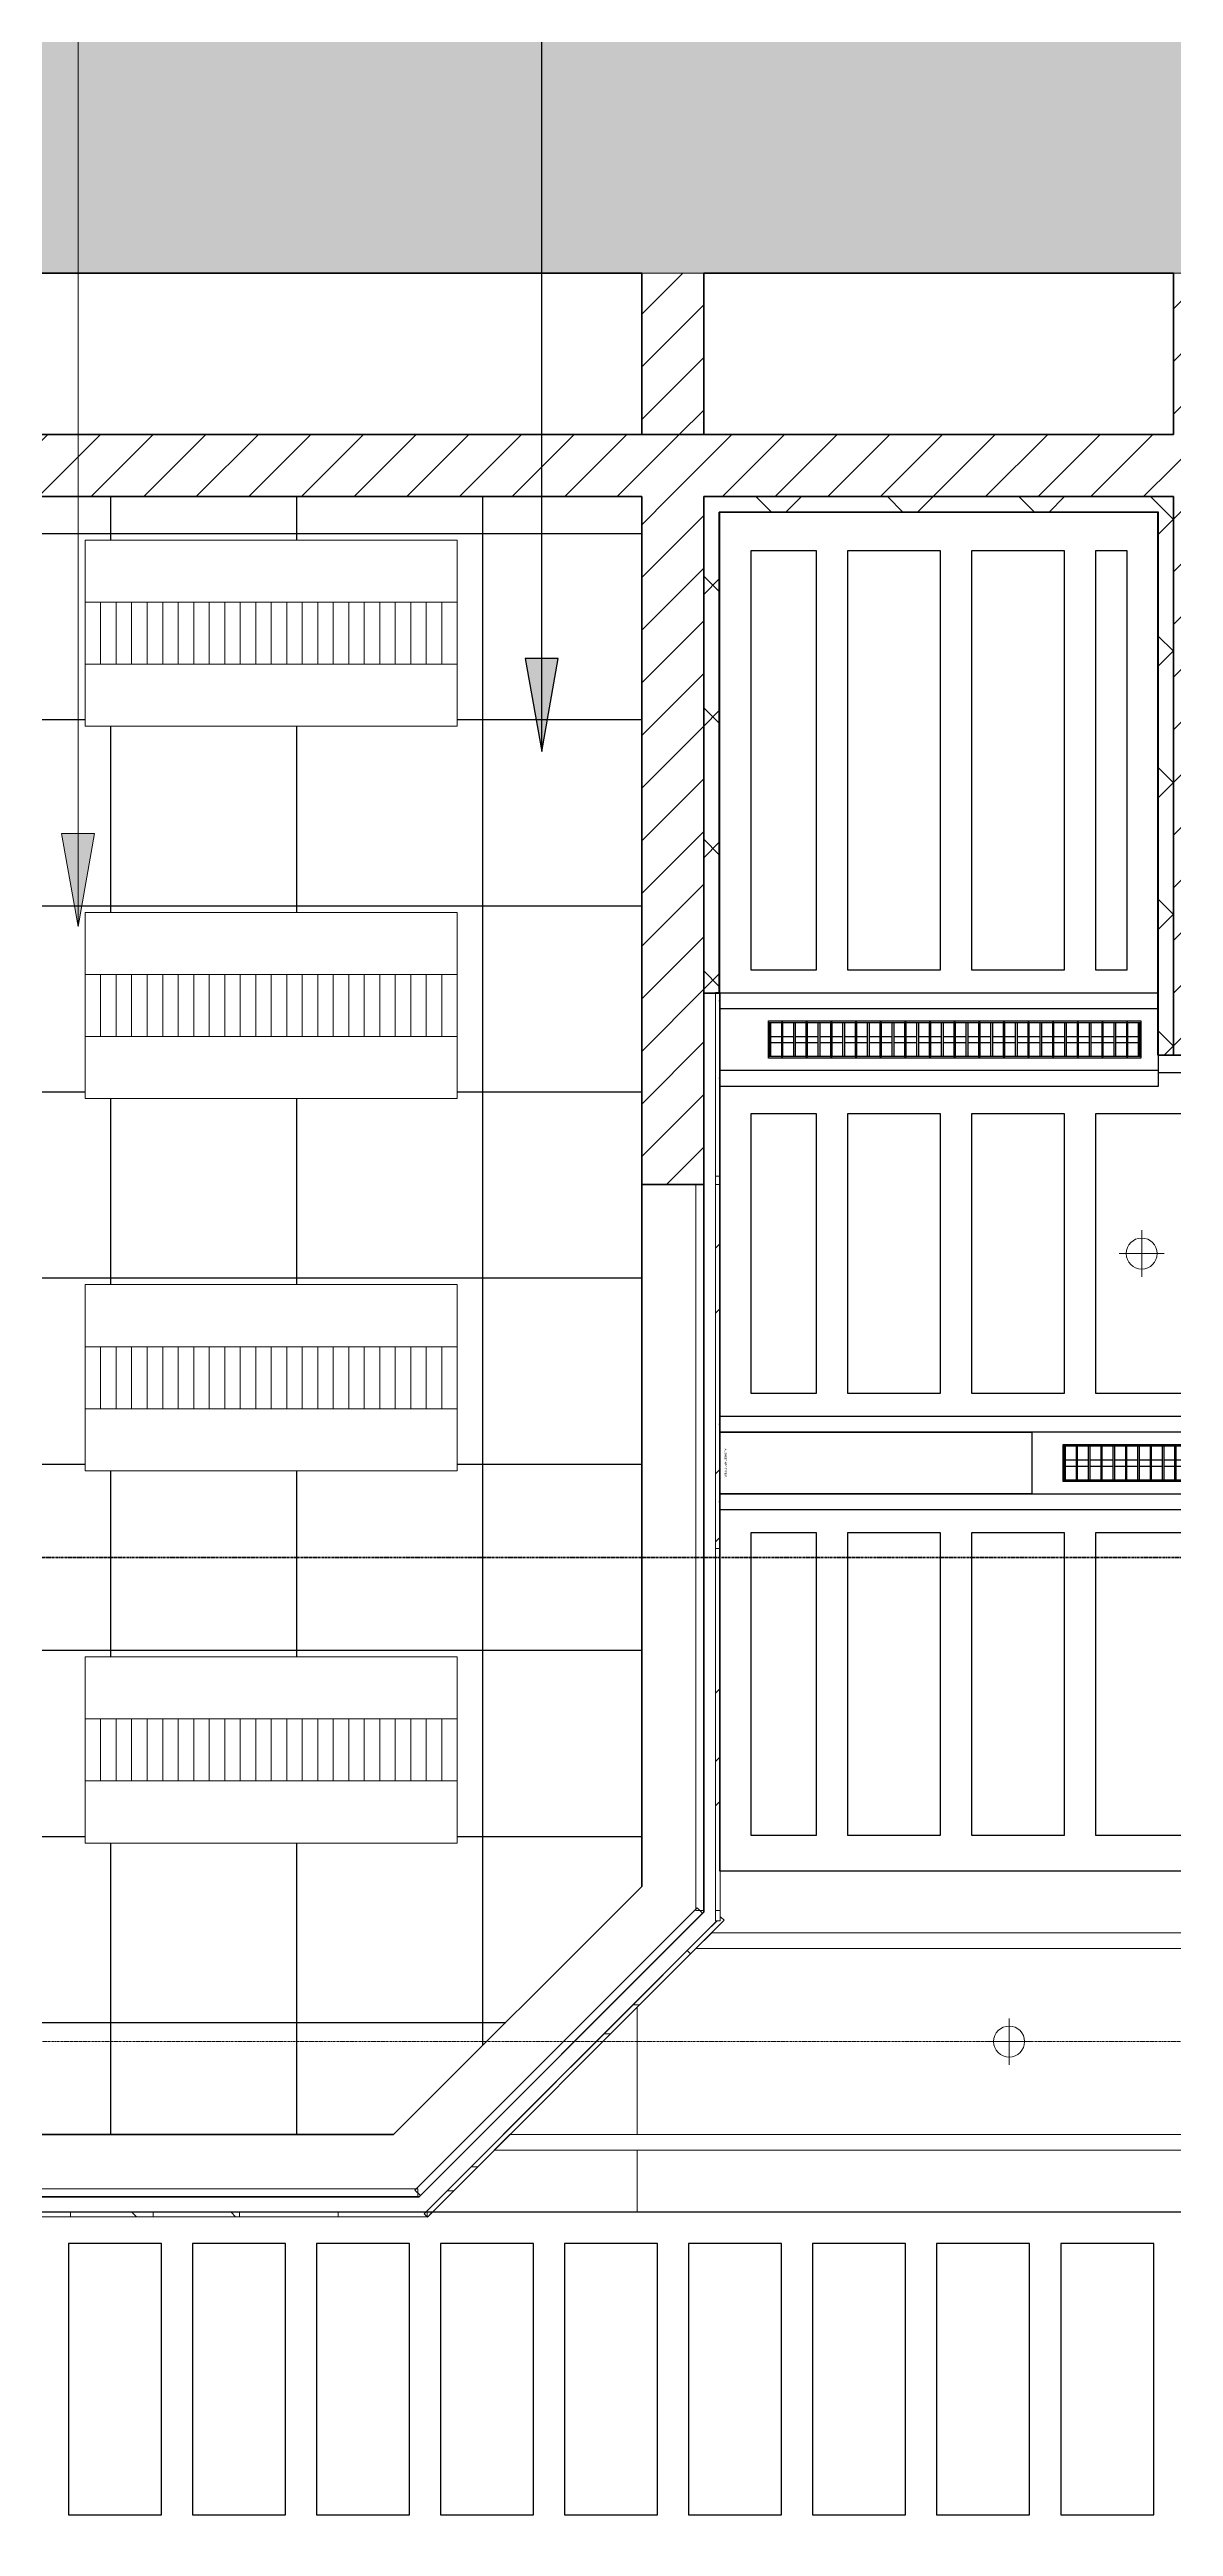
# Model space of a CAD drawing. Header units: millimetres. Extents: x -794334 to -714814, y -17806 to 22403.
# Drawn here: x -742692 to -739067, y 2016 to 10000 of the extents above; entities that cross this region are included whole.
import ezdxf
from ezdxf.enums import TextEntityAlignment as Align
from ezdxf.xclip import XClip

# ---------------------------------------------------------------- set-up
doc = ezdxf.new("R2010")
doc.units = ezdxf.units.MM
doc.header["$XCLIPFRAME"] = 0
doc.linetypes.add('DPA_Grid _ Level 100', pattern=[10, 5.5, -1.6, 1.3, -1.6])
for name, color, linetype in [('000 - WIPEOUT', 250, 'Continuous'), ('001 - ASCESSORIES', 251, 'Continuous'), ('A04_TUBE SERIES', 2, 'Continuous'), ('A11_ALU.SOLID SHEET', 2, 'Continuous')]:
    doc.layers.add(name, color=color, linetype=linetype)
for name, color, linetype, lineweight in [('A-CLNG', 2, 'Continuous', 9), ('A-CLNG-PATT', 2, 'Continuous', 9), ('A-DETL-GENF', 2, 'Continuous', 9), ('A-GLAZ-CURT', 2, 'Continuous', 9), ('A-ROOM-IDEN', 3, 'Continuous', 25), ('A-WALL', 5, 'Continuous', 35), ('A-WALL-FNSH', 2, 'Continuous', 35), ('A-WALL-PATT', 1, 'Continuous', 35), ('E-LITE-EQPM', 2, 'Continuous', 9), ('G-ANNO-SECL', 3, 'Continuous', 9), ('G-ANNO-TEXT', 3, 'Continuous', 9), ('S-GRID', 251, 'Continuous', 9), ('WALL-E', 2, 'Continuous', 35)]:
    doc.layers.add(name, color=color, linetype=linetype, lineweight=lineweight)
pattern_1 = [(45, (0, 0), (-84.852814, 84.852814), [])]
pattern_2 = [(45, (0, 0), (-212.13203, 212.13203), []), (135, (0, 0), (-212.13203, -212.13203), [])]
pattern_3 = [(315, (-42425.8, -18530.8), (660.511, -1761.362), [11676.29, -1556.84, -4670.52]), (315, (-42425.8, -18530.8), (660.511, -1761.362), [-13233.13, 3892.1, -778.42]), (315, (-41968.9, -19538.1), (-1282.492, -181.64), [2335.26, -256.88, 4670.516, -583.815]), (315, (-42618.45, -19273.86), (2493.428, -3230.9986), [6227.355, -1089.787, 3113.68, -778.42])]

# ---------------------------------------------------------------- blocks, each defined once
blk = doc.blocks.new('*U804')
at = {"layer": 'S-GRID', "linetype": 'DPA_Grid _ Level 100'}
blk.add_line((57942.9, 0), (-14128.9, 0), dxfattribs=at)
blk = doc.blocks.new('System Panel - Glazed-18723073-4252-01 ENLARGED CONCOURSE LEVEL - REFLECTED CEILING PLAN - SHEET 3')
at = {"layer": 'A-GLAZ-CURT'}
for p, q in [((-643.3, -12.5), (-643.3, 12.5)), ((-643.3, 12.5), (643.3, 12.5)), ((643.3, 12.5), (643.3, -12.5)), ((643.3, -12.5), (-643.3, -12.5))]:
    blk.add_line(p, q, dxfattribs=at)
blk = doc.blocks.new('System Panel - Glazed-18723028-4252-01 ENLARGED CONCOURSE LEVEL - REFLECTED CEILING PLAN - SHEET 3')
at = {"layer": 'A-GLAZ-CURT'}
for p, q in [((-1170, -12.5), (-1170, 12.5)), ((-1170, 12.5), (1170, 12.5)), ((1170, 12.5), (1170, -12.5)), ((1170, -12.5), (-1170, -12.5))]:
    blk.add_line(p, q, dxfattribs=at)
blk = doc.blocks.new('System Panel - Glazed-18722922-4252-01 ENLARGED CONCOURSE LEVEL - REFLECTED CEILING PLAN - SHEET 3')
at = {"layer": 'A-GLAZ-CURT'}
for p, q in [((-1026.3, -12.5), (-1026.3, 12.5)), ((-1026.3, 12.5), (1026.3, 12.5)), ((1026.3, 12.5), (1026.3, -12.5)), ((1026.3, -12.5), (-1026.3, -12.5))]:
    blk.add_line(p, q, dxfattribs=at)
blk = doc.blocks.new('System Panel - DPA_Metal Ceiling Rectangular Panel-13151479-4252-01 ENLARGED CONCOURSE LEVEL - REFLECTED CEILING PLAN - SHEET 3')
at = {"layer": 'A-GLAZ-CURT'}
for p, q in [((-738397.4, 4129), (-740529.3, 4129)), ((-740529.3, 4129), (-738397.4, 4129)), ((-738397.4, 3929), (-738397.4, 4129)), ((-738397.4, 4129), (-738397.4, 3929)), ((-740539.5, 3968.3), (-740578.8, 3929)), ((-740578.8, 3929), (-740539.5, 3968.3)), ((-740557.6, 3929), (-738397.4, 3929)), ((-738397.4, 3929), (-740557.6, 3929))]:
    blk.add_line(p, q, dxfattribs=at)
blk = doc.blocks.new('System Panel - DPA_Metal Ceiling Rectangular Panel-13151665-4252-01 ENLARGED CONCOURSE LEVEL - REFLECTED CEILING PLAN - SHEET 3')
at = {"layer": 'A-GLAZ-CURT'}
for p, q in [((-741278.8, 3229), (-741478.8, 3029)), ((-741478.8, 3029), (-741278.8, 3229)), ((-740797.4, 3229), (-741257.6, 3229)), ((-741257.6, 3229), (-740797.4, 3229)), ((-740797.4, 3029), (-740797.4, 3229)), ((-740797.4, 3229), (-740797.4, 3029)), ((-741457.6, 3029), (-740797.4, 3029)), ((-740797.4, 3029), (-741457.6, 3029))]:
    blk.add_line(p, q, dxfattribs=at)
blk = doc.blocks.new('System Panel - DPA-AR_Metal Ceiling Rectangular Panel-13139259-4252-01 ENLARGED CONCOURSE LEVEL - REFLECTED CEILING PLAN - SHEET 3')
at = {"layer": 'A-GLAZ-CURT'}
for p, q in [((-735997.4, 4129), (-738397.4, 4129)), ((-738397.4, 4129), (-738397.4, 3929)), ((-738397.4, 3929), (-738397.4, 4129)), ((-738397.4, 4129), (-735997.4, 4129)), ((-735997.4, 3929), (-735997.4, 4129)), ((-735997.4, 4129), (-735997.4, 3929)), ((-738397.4, 3929), (-735997.4, 3929)), ((-735997.4, 3929), (-738397.4, 3929))]:
    blk.add_line(p, q, dxfattribs=at)
blk = doc.blocks.new('System Panel - DPA_Metal Ceiling Rectangular Panel-13151855-4252-01 ENLARGED CONCOURSE LEVEL - REFLECTED CEILING PLAN - SHEET 3')
at = {"layer": 'A-GLAZ-CURT'}
for p, q in [((-740797.4, 3710.5), (-741228.8, 3279)), ((-741228.8, 3279), (-740797.4, 3710.5)), ((-740797.4, 3279), (-740797.4, 3689.3)), ((-740797.4, 3689.3), (-740797.4, 3279)), ((-741207.6, 3279), (-740797.4, 3279)), ((-740797.4, 3279), (-741207.6, 3279))]:
    blk.add_line(p, q, dxfattribs=at)
blk = doc.blocks.new('System Panel - DPA-AR_Metal Ceiling Rectangular Panel-13151859-4252-01 ENLARGED CONCOURSE LEVEL - REFLECTED CEILING PLAN - SHEET 3')
at = {"layer": 'A-GLAZ-CURT'}
for p, q in [((-740628.8, 3879), (-740797.4, 3710.5)), ((-740797.4, 3710.5), (-740628.8, 3879)), ((-738397.4, 3879), (-740607.6, 3879)), ((-740607.6, 3879), (-738397.4, 3879)), ((-738397.4, 3279), (-738397.4, 3879)), ((-738397.4, 3879), (-738397.4, 3279)), ((-740797.4, 3689.3), (-740797.4, 3279)), ((-740797.4, 3279), (-740797.4, 3689.3)), ((-740797.4, 3279), (-738397.4, 3279)), ((-738397.4, 3279), (-740797.4, 3279))]:
    blk.add_line(p, q, dxfattribs=at)
blk = doc.blocks.new('System Panel - W-06 Feature Wall Printed Pattern-18722588-4252-01 ENLARGED CONCOURSE LEVEL - REFLECTED CEILING PLAN - SHEET 3')
at = {"layer": 'A-GLAZ-CURT'}
h = blk.add_hatch(dxfattribs=at)
h.set_pattern_fill('FP_11', color=256, style=0, pattern_type=2)
h.set_pattern_definition(pattern_3)
h.paths.add_polyline_path([(-600, -57.5), (600, -57.5), (600, -42.5), (-600, -42.5)])
for p, q in [((600, -42.5), (-600, -42.5)), ((-600, -57.5), (-600, -42.5)), ((-600, -57.5), (600, -57.5)), ((-577.9, -57.5), (-600, -57.5)), ((-592.9, -42.5), (600, -42.5)), ((-224.3, -57.5), (-295, -57.5)), ((600, -42.5), (600, -57.5))]:
    blk.add_line(p, q, dxfattribs=at)
blk = doc.blocks.new('System Panel - W-06 Feature Wall Printed Pattern-18723114-4252-01 ENLARGED CONCOURSE LEVEL - REFLECTED CEILING PLAN - SHEET 3')
at = {"layer": 'A-GLAZ-CURT'}
h = blk.add_hatch(dxfattribs=at)
h.set_pattern_fill('FP_11', color=256, style=0, pattern_type=2)
h.set_pattern_definition(pattern_3)
h.paths.add_polyline_path([(-76.4, -57.5), (76.4, -57.5), (76.4, -42.5), (73.6, -42.5), (66.4, -49.7), (59.1, -42.5), (-76.4, -42.5)])
for p, q in [((-76.4, -42.5), (59.1, -42.5)), ((59.1, -42.5), (-76.4, -42.5)), ((-76.4, -57.5), (-76.4, -42.5)), ((-76.4, -57.5), (76.4, -57.5)), ((18.5, -57.5), (-52.2, -57.5)), ((76.4, -42.5), (73.6, -42.5)), ((76.4, -42.5), (76.4, -57.5))]:
    blk.add_line(p, q, dxfattribs=at)
blk = doc.blocks.new('System Panel - W-06 Feature Wall Printed Pattern-V203-4252-01 ENLARGED CONCOURSE LEVEL - REFLECTED CEILING PLAN - SHEET 3')
at = {"layer": 'A-GLAZ-CURT'}
h = blk.add_hatch(dxfattribs=at)
h.set_pattern_fill('FP_12', color=256, style=0, pattern_type=2)
h.set_pattern_definition([(90, (742957.37, -3071.53), (-158.75, 158.75), [158.75, -158.75])])
h.paths.add_polyline_path([(600, -57.5), (600, -42.5), (-600, -42.5), (-600, -57.5), (258.6, -57.5)])
h = blk.add_hatch(dxfattribs=at)
h.set_pattern_fill('FP_11', color=256, style=0, pattern_type=2)
h.set_pattern_definition(pattern_3)
h.paths.add_polyline_path([(600, -57.5), (600, -42.5), (-600, -42.5), (-600, -57.5), (258.6, -57.5)])
for p, q in [((-600, -42.5), (-425, -42.5)), ((600, -42.5), (-600, -42.5)), ((-600, -57.5), (-600, -42.5)), ((-600, -42.5), (-600, -57.5)), ((-600, -57.5), (600, -57.5)), ((-425, -57.5), (-600, -57.5)), ((-405, -42.5), (600, -42.5)), ((600, -57.5), (-405, -57.5)), ((600, -42.5), (600, -57.5)), ((600, -42.5), (600, -57.5))]:
    blk.add_line(p, q, dxfattribs=at)
blk = doc.blocks.new('System Panel - W-06 Feature Wall Printed Pattern-18723194-4252-01 ENLARGED CONCOURSE LEVEL - REFLECTED CEILING PLAN - SHEET 3')
at = {"layer": 'A-GLAZ-CURT'}
h = blk.add_hatch(dxfattribs=at)
h.set_pattern_fill('FP_13', color=256, style=0, pattern_type=2)
h.set_pattern_definition([(90, (741915.7, -3071.53), (-158.75, 158.75), [158.75, -158.75])])
h.paths.add_polyline_path([(441.7, -57.5), (441.7, -42.5), (-441.7, -42.5), (-441.7, -57.5)])
h = blk.add_hatch(dxfattribs=at)
h.set_pattern_fill('FP_11', color=256, style=0, pattern_type=2)
h.set_pattern_definition(pattern_3)
h.paths.add_polyline_path([(441.7, -57.5), (441.7, -42.5), (-441.7, -42.5), (-441.7, -57.5)])
for p, q in [((-441.7, -42.5), (436.9, -42.5)), ((441.7, -42.5), (-441.7, -42.5)), ((-441.7, -57.5), (-441.7, -42.5)), ((-441.7, -42.5), (-441.7, -57.5)), ((-441.7, -57.5), (441.7, -57.5)), ((441.7, -57.5), (-441.7, -57.5)), ((441.7, -42.5), (441.7, -57.5))]:
    blk.add_line(p, q, dxfattribs=at)
blk = doc.blocks.new('System Panel - W-06 Feature Wall Printed Pattern-18723029-4252-01 ENLARGED CONCOURSE LEVEL - REFLECTED CEILING PLAN - SHEET 3')
at = {"layer": 'A-GLAZ-CURT'}
h = blk.add_hatch(dxfattribs=at)
h.set_pattern_fill('FP_14', color=256, style=0, pattern_type=2)
h.set_pattern_definition([(315, (-42409.3, -18530.8), (660.511, -1761.362), [11676.29, -1556.84, -4670.52]), (315, (-42409.3, -18530.8), (660.511, -1761.362), [-13233.13, 3892.1, -778.42]), (315, (-41952.4, -19538.1), (-1282.492, -181.64), [2335.26, -256.88, 4670.516, -583.815]), (315, (-42601.93, -19273.86), (2493.428, -3230.9986), [6227.355, -1089.787, 3113.68, -778.42])])
h.paths.add_polyline_path([(-567, -57.5), (600, -57.5), (600, -42.5), (-567, -42.5)])
for p, q in [((-600, -57.5), (-600, -42.5)), ((-600, -42.5), (-567, -42.5)), ((-567, -57.5), (-600, -57.5)), ((-567, -42.5), (-567, -57.5)), ((-567, -42.5), (-567, -57.5)), ((600, -42.5), (-567, -42.5)), ((-567, -57.5), (600, -57.5)), ((600, -42.5), (600, -57.5))]:
    blk.add_line(p, q, dxfattribs=at)
blk = doc.blocks.new('System Panel - W-06 Feature Wall Printed Pattern-18723030-4252-01 ENLARGED CONCOURSE LEVEL - REFLECTED CEILING PLAN - SHEET 3')
at = {"layer": 'A-GLAZ-CURT'}
h = blk.add_hatch(dxfattribs=at)
h.set_pattern_fill('FP_15', color=256, style=0, pattern_type=2)
h.set_pattern_definition([(315, (-42439.3, -18530.8), (660.511, -1761.362), [11676.29, -1556.84, -4670.52]), (315, (-42439.3, -18530.8), (660.511, -1761.362), [-13233.13, 3892.1, -778.42]), (315, (-41982.4, -19538.1), (-1282.492, -181.64), [2335.26, -256.88, 4670.516, -583.815]), (315, (-42631.93, -19273.86), (2493.428, -3230.9986), [6227.355, -1089.787, 3113.68, -778.42])])
h.paths.add_polyline_path([(-600, -57.5), (573, -57.5), (573, -42.5), (-600, -42.5)])
for p, q in [((-600, -42.5), (-600, -57.5)), ((573, -42.5), (-600, -42.5)), ((-600, -57.5), (573, -57.5)), ((573, -57.5), (573, -42.5)), ((573, -42.5), (600, -42.5)), ((573, -42.5), (573, -57.5)), ((600, -57.5), (573, -57.5)), ((600, -42.5), (600, -57.5))]:
    blk.add_line(p, q, dxfattribs=at)
blk = doc.blocks.new('System Panel - W-06 Feature Wall Printed Pattern-17397940-4252-01 ENLARGED CONCOURSE LEVEL - REFLECTED CEILING PLAN - SHEET 3')
at = {"layer": 'A-GLAZ-CURT'}
for p, q in [((-296, -57.5), (-296, -42.5)), ((-296, -42.5), (296, -42.5)), ((296, -57.5), (-296, -57.5)), ((296, -42.5), (296, -57.5))]:
    blk.add_line(p, q, dxfattribs=at)
blk = doc.blocks.new('L6 - Ceiling Recessed Modular LED Tube - DPA_1195L x 595W x 85H - 36W_AR-18526855-4252-01 ENLARGED CONCOURSE LEVEL - REFLECTED CEILING PLAN - SHEET 3')
at = {"layer": 'E-LITE-EQPM'}
for p, q in [((-600, -600), (-600, 0)), ((-600, 0), (600, 0)), ((-600, -600), (-600, 0)), ((-600, 0), (600, 0)), ((600, 0), (600, -600)), ((600, 0), (600, -600)), ((-600, -200), (600, -200)), ((-550, -200), (-550, -400)), ((-500, -200), (-500, -400)), ((-450, -200), (-450, -400)), ((-400, -200), (-400, -400)), ((-350, -200), (-350, -400)), ((-300, -200), (-300, -400)), ((-250, -200), (-250, -400)), ((-200, -200), (-200, -400)), ((-150, -200), (-150, -400)), ((-100, -200), (-100, -400)), ((-100, -200), (-100, -400)), ((-50, -200), (-50, -400)), ((0, -200), (0, -400)), ((50, -200), (50, -400)), ((100, -200), (100, -400)), ((150, -200), (150, -400)), ((200, -200), (200, -400)), ((250, -200), (250, -400)), ((300, -200), (300, -400)), ((350, -200), (350, -400)), ((400, -200), (400, -400)), ((450, -200), (450, -400)), ((500, -200), (500, -400)), ((550, -200), (550, -400)), ((600, -400), (-600, -400)), ((600, -600), (-600, -600)), ((600, -600), (-600, -600))]:
    blk.add_line(p, q, dxfattribs=at)
blk = doc.blocks.new('*U1029')
at = {"layer": 'A-CLNG-PATT', "lineweight": 25}
h = blk.add_hatch(dxfattribs=at)
h.set_pattern_fill('FP_3', color=256, style=0, pattern_type=2)
h.set_pattern_definition([(0, (37505.24, 3640), (0, -600), []), (270, (37505.24, 3640), (-600, -4e-14), [])])
h.paths.add_polyline_path([(36183.6, -300), (37300, -300), (38100, 500), (38100, 4980), (33140.2, 4980), (33140.2, 6365), (30310.5, 6365), (30310.5, 500), (33075, 500), (33075, 500), (35325, 500), (35325, -300)])
h.paths.add_polyline_path([(36005.2, 320), (35991.1, 325.9), (35985.2, 340), (35991.1, 354.1), (36005.2, 360), (36019.4, 354.1), (36025.2, 340), (36019.4, 325.9)])
h.paths.add_polyline_path([(32105.2, 640), (30905.2, 640), (30905.2, 1240), (32105.2, 1240)])
h.paths.add_polyline_path([(33905.2, 640), (32705.2, 640), (32705.2, 1240), (33905.2, 1240)])
h.paths.add_polyline_path([(35705.2, 640), (34505.2, 640), (34505.2, 1240), (35705.2, 1240), (35705.2, 840.8)])
h.paths.add_polyline_path([(37505.2, 640), (36305.2, 640), (36305.2, 1240), (37505.2, 1240), (37505.2, 731)])
h.paths.add_polyline_path([(32705.2, 1840), (32705.2, 2440), (33905.2, 2440), (33905.2, 1840), (32925.5, 1840)])
h.paths.add_polyline_path([(34505.2, 1840), (34505.2, 2440), (35705.2, 2440), (35705.2, 1840), (35097.6, 1840)])
h.paths.add_polyline_path([(36305.2, 1840), (36305.2, 2440), (37505.2, 2440), (37505.2, 1840)])
h.paths.add_polyline_path([(36005.2, 2120), (35991.1, 2125.9), (35985.2, 2140), (35991.1, 2154.1), (36005.2, 2160), (36019.4, 2154.1), (36025.2, 2140), (36019.4, 2125.9)])
h.paths.add_polyline_path([(32405.2, 2120), (32391.1, 2125.9), (32385.2, 2140), (32391.1, 2154.1), (32405.2, 2160), (32419.4, 2154.1), (32425.2, 2140), (32419.4, 2125.9)])
h.paths.add_polyline_path([(33616.7, 2690.4), (33592, 2690.8), (33570.3, 2701.2), (33554.5, 2722), (33549.2, 2745), (33554.8, 2769.3), (33570.3, 2788.8), (33593.7, 2799.6), (33618.5, 2799.2), (33640.2, 2788.8), (33656, 2768), (33661.2, 2745), (33655.7, 2720.7), (33640.2, 2701.2), (33617.7, 2690.4)])
h.paths.add_polyline_path([(31839.5, 3040), (30905.2, 3040), (30905.2, 3640), (32105.2, 3640), (32105.2, 3040)])
h.paths.add_polyline_path([(32705.2, 3040), (32705.2, 3640), (33905.2, 3640), (33905.2, 3040), (32925.5, 3040)])
h.paths.add_polyline_path([(35705.2, 3040), (34505.2, 3040), (34505.2, 3640), (35705.2, 3640), (35705.2, 3497.1)])
h.paths.add_polyline_path([(36305.2, 3040), (36305.2, 3640), (37505.2, 3640), (37505.2, 3040)])
h.paths.add_polyline_path([(35405.2, 3920), (35391.1, 3925.9), (35385.2, 3940), (35391.1, 3954.1), (35405.2, 3960), (35419.4, 3954.1), (35425.2, 3940), (35419.4, 3925.9)])
h.paths.add_polyline_path([(32405.2, 3920), (32391.1, 3925.9), (32385.2, 3940), (32391.1, 3954.1), (32405.2, 3960), (32419.4, 3954.1), (32425.2, 3940), (32419.4, 3925.9)])
h.paths.add_polyline_path([(35705.2, 4240), (34505.2, 4240), (34505.2, 4840), (35705.2, 4840)])
h.paths.add_polyline_path([(32105.2, 4240), (30905.2, 4240), (30905.2, 4840), (32105.2, 4840)])
h.paths.add_polyline_path([(33905.2, 4240), (32705.2, 4240), (32705.2, 4840), (33905.2, 4840)])
h.paths.add_polyline_path([(37505.2, 4240), (36305.2, 4240), (36305.2, 4840), (37505.2, 4840), (37505.2, 4385.2)])
h.paths.add_polyline_path([(32105.2, 5440), (30905.2, 5440), (30905.2, 6040), (32105.2, 6040), (32105.2, 5489.3)])
at = {"layer": 'A-CLNG'}
for p, q in [((38100, 4980), (33140.2, 4980)), ((33140.2, 4980), (38100, 4980)), ((38100, 500), (38100, 4980)), ((38100, 4980), (38100, 500)), ((36305.2, 4840), (37505.2, 4840)), ((36305.2, 4240), (36305.2, 4840)), ((37505.2, 4840), (36305.2, 4840)), ((36305.2, 4840), (36305.2, 4240)), ((37505.2, 4840), (37505.2, 4240)), ((37505.2, 4240), (37505.2, 4840)), ((37505.2, 4240), (36305.2, 4240)), ((36305.2, 4240), (37505.2, 4240)), ((36305.2, 3640), (37505.2, 3640)), ((36305.2, 3040), (36305.2, 3640)), ((37505.2, 3640), (36305.2, 3640)), ((36305.2, 3640), (36305.2, 3040)), ((37505.2, 3640), (37505.2, 3040)), ((37505.2, 3040), (37505.2, 3640)), ((37505.2, 3040), (36305.2, 3040)), ((36305.2, 3040), (37505.2, 3040)), ((36305.2, 2440), (37505.2, 2440)), ((36305.2, 1840), (36305.2, 2440)), ((37505.2, 2440), (36305.2, 2440)), ((36305.2, 2440), (36305.2, 1840)), ((37505.2, 2440), (37505.2, 1840)), ((37505.2, 1840), (37505.2, 2440)), ((37505.2, 1840), (36305.2, 1840)), ((36305.2, 1840), (37505.2, 1840)), ((36305.2, 1240), (37505.2, 1240)), ((36305.2, 640), (36305.2, 1240)), ((37505.2, 1240), (36305.2, 1240)), ((36305.2, 1240), (36305.2, 640)), ((37505.2, 1240), (37505.2, 640)), ((37505.2, 640), (37505.2, 1240)), ((37505.2, 640), (36305.2, 640)), ((36305.2, 640), (37505.2, 640)), ((37300, -300), (38100, 500)), ((38100, 500), (37300, -300)), ((35325, -300), (37300, -300)), ((37300, -300), (35325, -300))]:
    blk.add_line(p, q, dxfattribs=at)
at = {"layer": 'A-GLAZ-CURT'}
for name, p, rotation in [('System Panel - W-06 Feature Wall Printed Pattern-17397940-4252-01 ENLARGED CONCOURSE LEVEL - REFLECTED CEILING PLAN - SHEET 3', (38295.6, 3085.3), 90), ('System Panel - Glazed-18723028-4252-01 ENLARGED CONCOURSE LEVEL - REFLECTED CEILING PLAN - SHEET 3', (38287.5, 1592.3), 270), ('System Panel - W-06 Feature Wall Printed Pattern-18723030-4252-01 ENLARGED CONCOURSE LEVEL - REFLECTED CEILING PLAN - SHEET 3', (38295.6, 2189.3), 90), ('System Panel - W-06 Feature Wall Printed Pattern-18723029-4252-01 ENLARGED CONCOURSE LEVEL - REFLECTED CEILING PLAN - SHEET 3', (38295.6, 989.3), 90), ('System Panel - Glazed-18723073-4252-01 ENLARGED CONCOURSE LEVEL - REFLECTED CEILING PLAN - SHEET 3', (37832.6, -32.6), 44.99999999999992), ('System Panel - W-06 Feature Wall Printed Pattern-18723114-4252-01 ENLARGED CONCOURSE LEVEL - REFLECTED CEILING PLAN - SHEET 3', (38271, 377.5), 45.00000000000085), ('System Panel - W-06 Feature Wall Printed Pattern-18722588-4252-01 ENLARGED CONCOURSE LEVEL - REFLECTED CEILING PLAN - SHEET 3', (37792.7, -100.7), 45.00000000000085), ('System Panel - Glazed-18722922-4252-01 ENLARGED CONCOURSE LEVEL - REFLECTED CEILING PLAN - SHEET 3', (36351.3, -487.5), 180)]:
    blk.add_blockref(name, p, dxfattribs=dict(at, rotation=rotation))
for name, p in [('System Panel - DPA_Metal Ceiling Rectangular Panel-13151479-4252-01 ENLARGED CONCOURSE LEVEL - REFLECTED CEILING PLAN - SHEET 3', (778882.4, -3579)), ('System Panel - DPA-AR_Metal Ceiling Rectangular Panel-13151859-4252-01 ENLARGED CONCOURSE LEVEL - REFLECTED CEILING PLAN - SHEET 3', (778882.4, -3579)), ('System Panel - DPA_Metal Ceiling Rectangular Panel-13151855-4252-01 ENLARGED CONCOURSE LEVEL - REFLECTED CEILING PLAN - SHEET 3', (778882.4, -3579)), ('System Panel - DPA_Metal Ceiling Rectangular Panel-13151665-4252-01 ENLARGED CONCOURSE LEVEL - REFLECTED CEILING PLAN - SHEET 3', (778882.4, -3579)), ('System Panel - DPA-AR_Metal Ceiling Rectangular Panel-13139259-4252-01 ENLARGED CONCOURSE LEVEL - REFLECTED CEILING PLAN - SHEET 3', (776482.4, -4479)), ('System Panel - W-06 Feature Wall Printed Pattern-V203-4252-01 ENLARGED CONCOURSE LEVEL - REFLECTED CEILING PLAN - SHEET 3', (35925, -507.5)), ('System Panel - W-06 Feature Wall Printed Pattern-18723194-4252-01 ENLARGED CONCOURSE LEVEL - REFLECTED CEILING PLAN - SHEET 3', (36966.7, -507.5))]:
    blk.add_blockref(name, p, dxfattribs=at)
at = {"layer": 'E-LITE-EQPM', "extrusion": (0, 0, -1)}
for p in [(-36905.2, 4840), (-36905.2, 3640), (-36905.2, 2440), (-36905.2, 1240)]:
    blk.add_blockref('L6 - Ceiling Recessed Modular LED Tube - DPA_1195L x 595W x 85H - 36W_AR-18526855-4252-01 ENLARGED CONCOURSE LEVEL - REFLECTED CEILING PLAN - SHEET 3', p, dxfattribs=at)
blk = doc.blocks.new('*U1037')
at = {"color": 1}
blk.add_wipeout([(600, -60), (-600, -60), (-600, 60), (600, 60)], dxfattribs=at).dxf.layer = '000 - WIPEOUT'
at = {"layer": '001 - ASCESSORIES', "color": 0}
blk.add_lwpolyline([(600, -60), (-600, -60), (-600, 60), (600, 60)], close=True, dxfattribs=at)
at = {"layer": '001 - ASCESSORIES'}
for points in [[(-593.5, -55), (-598.5, -55), (-598.5, 55), (-593.5, 55)], [(595, -55), (-595, -55), (-595, 55), (595, 55)], [(-558.8, -55), (-553.8, -55), (-553.8, 55), (-558.8, 55)], [(-514, -55), (-519, -55), (-519, 55), (-514, 55)], [(-479.3, -55), (-474.3, -55), (-474.3, 55), (-479.3, 55)], [(-434.6, -55), (-439.6, -55), (-439.6, 55), (-434.6, 55)], [(-399.8, -55), (-394.8, -55), (-394.8, 55), (-399.8, 55)], [(-355.1, -55), (-360.1, -55), (-360.1, 55), (-355.1, 55)], [(-320.4, -55), (-315.4, -55), (-315.4, 55), (-320.4, 55)], [(-275.6, -55), (-280.6, -55), (-280.6, 55), (-275.6, 55)], [(-240.9, -55), (-235.9, -55), (-235.9, 55), (-240.9, 55)], [(-196.2, -55), (-201.2, -55), (-201.2, 55), (-196.2, 55)], [(-161.4, -55), (-156.4, -55), (-156.4, 55), (-161.4, 55)], [(-116.7, -55), (-121.7, -55), (-121.7, 55), (-116.7, 55)], [(-82, -55), (-77, -55), (-77, 55), (-82, 55)], [(-37.2, -55), (-42.2, -55), (-42.2, 55), (-37.2, 55)], [(-2.5, -55), (2.5, -55), (2.5, 55), (-2.5, 55)], [(42.2, -55), (37.2, -55), (37.2, 55), (42.2, 55)], [(77, -55), (82, -55), (82, 55), (77, 55)], [(121.7, -55), (116.7, -55), (116.7, 55), (121.7, 55)], [(156.4, -55), (161.4, -55), (161.4, 55), (156.4, 55)], [(201.2, -55), (196.2, -55), (196.2, 55), (201.2, 55)], [(235.9, -55), (240.9, -55), (240.9, 55), (235.9, 55)], [(280.6, -55), (275.6, -55), (275.6, 55), (280.6, 55)], [(315.4, -55), (320.4, -55), (320.4, 55), (315.4, 55)], [(360.1, -55), (355.1, -55), (355.1, 55), (360.1, 55)], [(394.8, -55), (399.8, -55), (399.8, 55), (394.8, 55)], [(439.6, -55), (434.6, -55), (434.6, 55), (439.6, 55)], [(474.3, -55), (479.3, -55), (479.3, 55), (474.3, 55)], [(519, -55), (514, -55), (514, 55), (519, 55)], [(553.8, -55), (558.8, -55), (558.8, 55), (553.8, 55)], [(598.5, -55), (593.5, -55), (593.5, 55), (598.5, 55)]]:
    blk.add_lwpolyline(points, close=True, dxfattribs=at)
for points in [[(-593.5, 10), (-558.8, 10)], [(-553.8, 10), (-519, 10)], [(-514, 10), (-479.3, 10)], [(-474.3, 10), (-439.6, 10)], [(-434.6, 10), (-399.8, 10)], [(-394.8, 10), (-360.1, 10)], [(-355.1, 10), (-320.4, 10)], [(-315.4, 10), (-280.6, 10)], [(-275.6, 10), (-240.9, 10)], [(-235.9, 10), (-201.2, 10)], [(-196.2, 10), (-161.4, 10)], [(-156.4, 10), (-121.7, 10)], [(-116.7, 10), (-82, 10)], [(-77, 10), (-42.2, 10)], [(-37.2, 10), (-2.5, 10)], [(2.5, 10), (37.2, 10)], [(42.2, 10), (77, 10)], [(82, 10), (116.7, 10)], [(121.7, 10), (156.4, 10)], [(161.4, 10), (196.2, 10)], [(201.2, 10), (235.9, 10)], [(240.9, 10), (275.6, 10)], [(280.6, 10), (315.4, 10)], [(320.4, 10), (355.1, 10)], [(360.1, 10), (394.8, 10)], [(399.8, 10), (434.6, 10)], [(439.6, 10), (474.3, 10)], [(479.3, 10), (514, 10)], [(519, 10), (553.8, 10)], [(558.8, 10), (593.5, 10)], [(-593.5, -10), (-558.8, -10)], [(-553.8, -10), (-519, -10)], [(-514, -10), (-479.3, -10)], [(-474.3, -10), (-439.6, -10)], [(-434.6, -10), (-399.8, -10)], [(-394.8, -10), (-360.1, -10)], [(-355.1, -10), (-320.4, -10)], [(-315.4, -10), (-280.6, -10)], [(-275.6, -10), (-240.9, -10)], [(-235.9, -10), (-201.2, -10)], [(-196.2, -10), (-161.4, -10)], [(-156.4, -10), (-121.7, -10)], [(-116.7, -10), (-82, -10)], [(-77, -10), (-42.2, -10)], [(-37.2, -10), (-2.5, -10)], [(2.5, -10), (37.2, -10)], [(42.2, -10), (77, -10)], [(82, -10), (116.7, -10)], [(121.7, -10), (156.4, -10)], [(161.4, -10), (196.2, -10)], [(201.2, -10), (235.9, -10)], [(240.9, -10), (275.6, -10)], [(280.6, -10), (315.4, -10)], [(320.4, -10), (355.1, -10)], [(360.1, -10), (394.8, -10)], [(399.8, -10), (434.6, -10)], [(439.6, -10), (474.3, -10)], [(479.3, -10), (514, -10)], [(519, -10), (553.8, -10)], [(558.8, -10), (593.5, -10)]]:
    blk.add_lwpolyline(points, dxfattribs=at)
blk = doc.blocks.new('*U1056')
blk.add_attdef('EXTR.OVL-LENGTH_', (-25, -59.1), '', height=5)
blk.add_wipeout([(-25, 0), (25, 0), (25, 1415), (-25, 1415)]).dxf.layer = '000 - WIPEOUT'
blk.add_point((0, 0))
at = {"layer": 'A04_TUBE SERIES', "color": 0}
blk.add_lwpolyline([(-25, 0), (25, 0), (25, 1415), (-25, 1415)], close=True, dxfattribs=at)
blk = doc.blocks.new('*U1057')
at = {"layer": 'A11_ALU.SOLID SHEET', "color": 0}
blk.add_lwpolyline([(1007.6, -98.8), (1007.6, 98.8), (0, 98.8), (0, -98.8)], close=True, dxfattribs=at)
at = {"layer": 'Defpoints', "color": 250}
blk.add_point((0, 0), dxfattribs=at)
blk.add_text('AL.SHEET-HAT-TYPE-R', height=6, rotation=270, dxfattribs=at).set_placement((15, 0), align=Align.BOTTOM_CENTER)
blk = doc.blocks.new('*U1059')
blk.add_attdef('EXTR.OVL-LENGTH_', (-25, -59.1), '', height=5)
blk.add_wipeout([(-25, 0), (25, 0), (25, 13789), (-25, 13789)]).dxf.layer = '000 - WIPEOUT'
blk.add_point((0, 0))
at = {"layer": 'A04_TUBE SERIES', "color": 0}
blk.add_lwpolyline([(-25, 0), (25, 0), (25, 13789), (-25, 13789)], close=True, dxfattribs=at)
blk = doc.blocks.new('*U1060')
blk.add_attdef('EXTR.OVL-LENGTH_', (-25, -59.1), '', height=5)
blk.add_wipeout([(-25, 0), (25, 0), (25, 13789), (-25, 13789)]).dxf.layer = '000 - WIPEOUT'
blk.add_point((0, 0))
at = {"layer": 'A04_TUBE SERIES', "color": 0}
blk.add_lwpolyline([(-25, 0), (25, 0), (25, 13789), (-25, 13789)], close=True, dxfattribs=at)
blk = doc.blocks.new('*U1219')
at = {"color": 3}
for points in [[(-487.5, 6550), (487.5, 6550), (487.5, 6250), (-487.5, 6250)], [(-487.5, 6150), (487.5, 6150), (487.5, 5850), (-487.5, 5850)], [(-487.5, 5750), (487.5, 5750), (487.5, 5450), (-487.5, 5450)]]:
    blk.add_wipeout(points, dxfattribs=at).dxf.layer = '000 - WIPEOUT'
at = {"layer": 'A11_ALU.SOLID SHEET', "color": 0, "linetype": 'ByBlock'}
for points in [[(-487.5, 6250), (487.5, 6250), (487.5, 6550), (-487.5, 6550)], [(-487.5, 5850), (487.5, 5850), (487.5, 6150), (-487.5, 6150)], [(-487.5, 5450), (487.5, 5450), (487.5, 5750), (-487.5, 5750)]]:
    blk.add_lwpolyline(points, close=True, dxfattribs=at)
blk = doc.blocks.new('*U1220')
at = {"color": 3}
for points in [[(-675, 350), (675, 350), (675, 50), (-675, 50)], [(-675, -50), (675, -50), (675, -350), (-675, -350)]]:
    blk.add_wipeout(points, dxfattribs=at).dxf.layer = '000 - WIPEOUT'
at = {"layer": 'A11_ALU.SOLID SHEET', "color": 0, "linetype": 'ByBlock'}
for points in [[(-675, 50), (675, 50), (675, 350), (-675, 350)], [(-675, -350), (675, -350), (675, -50), (-675, -50)]]:
    blk.add_lwpolyline(points, close=True, dxfattribs=at)
blk = doc.blocks.new('*U1221')
at = {"layer": 'Defpoints'}
for p in [(0, 400), (0, 0)]:
    blk.add_point(p, dxfattribs=at)
blk.add_wipeout([(675, 250), (675, 352), (-675, 352), (-675, 250)]).dxf.layer = '000 - WIPEOUT'
at = {"layer": 'A11_ALU.SOLID SHEET', "color": 0}
blk.add_lwpolyline([(675, 250), (675, 352), (-675, 352), (-675, 250)], close=True, dxfattribs=at)
blk = doc.blocks.new('*U1222')
at = {"layer": 'Defpoints'}
blk.add_point((0, 0), dxfattribs=at)
blk.add_wipeout([(675, 250), (675, 462), (-675, 462), (-675, 250)]).dxf.layer = '000 - WIPEOUT'
at = {"layer": 'A11_ALU.SOLID SHEET', "color": 0}
blk.add_lwpolyline([(675, 250), (675, 462), (-675, 462), (-675, 250)], close=True, dxfattribs=at)
at = {"layer": 'Defpoints'}
blk.add_point((0, 400), dxfattribs=at)
blk = doc.blocks.new('*U1223')
at = {"layer": 'Defpoints'}
blk.add_point((0, 0), dxfattribs=at)
blk.add_wipeout([(450, 250), (450, 462), (-450, 462), (-450, 250)]).dxf.layer = '000 - WIPEOUT'
at = {"layer": 'A11_ALU.SOLID SHEET', "color": 0}
blk.add_lwpolyline([(450, 250), (450, 462), (-450, 462), (-450, 250)], close=True, dxfattribs=at)
at = {"layer": 'Defpoints'}
blk.add_point((0, 400), dxfattribs=at)
blk = doc.blocks.new('*U1224')
at = {"layer": 'Defpoints'}
blk.add_point((0, 0), dxfattribs=at)
blk.add_wipeout([(487.5, 250), (487.5, 462), (-487.5, 462), (-487.5, 250)]).dxf.layer = '000 - WIPEOUT'
at = {"layer": 'A11_ALU.SOLID SHEET', "color": 0}
blk.add_lwpolyline([(487.5, 250), (487.5, 462), (-487.5, 462), (-487.5, 250)], close=True, dxfattribs=at)
at = {"layer": 'Defpoints'}
blk.add_point((0, 400), dxfattribs=at)
blk = doc.blocks.new('*U1239')
at = {"color": 3}
for points in [[(-437.5, 7950), (437.5, 7950), (437.5, 7650), (-437.5, 7650)], [(-437.5, 7550), (437.5, 7550), (437.5, 7250), (-437.5, 7250)], [(-437.5, 7150), (437.5, 7150), (437.5, 6850), (-437.5, 6850)], [(-437.5, 6750), (437.5, 6750), (437.5, 6450), (-437.5, 6450)], [(-437.5, 6350), (437.5, 6350), (437.5, 6050), (-437.5, 6050)], [(-437.5, 5950), (437.5, 5950), (437.5, 5650), (-437.5, 5650)], [(-437.5, 5550), (437.5, 5550), (437.5, 5250), (-437.5, 5250)], [(-437.5, 5150), (437.5, 5150), (437.5, 4850), (-437.5, 4850)], [(-437.5, 4750), (437.5, 4750), (437.5, 4450), (-437.5, 4450)]]:
    blk.add_wipeout(points, dxfattribs=at).dxf.layer = '000 - WIPEOUT'
at = {"layer": 'A11_ALU.SOLID SHEET', "color": 0, "linetype": 'ByBlock'}
for points in [[(-437.5, 7650), (437.5, 7650), (437.5, 7950), (-437.5, 7950)], [(-437.5, 7250), (437.5, 7250), (437.5, 7550), (-437.5, 7550)], [(-437.5, 6850), (437.5, 6850), (437.5, 7150), (-437.5, 7150)], [(-437.5, 6450), (437.5, 6450), (437.5, 6750), (-437.5, 6750)], [(-437.5, 6050), (437.5, 6050), (437.5, 6350), (-437.5, 6350)], [(-437.5, 5650), (437.5, 5650), (437.5, 5950), (-437.5, 5950)], [(-437.5, 5250), (437.5, 5250), (437.5, 5550), (-437.5, 5550)], [(-437.5, 4850), (437.5, 4850), (437.5, 5150), (-437.5, 5150)], [(-437.5, 4450), (437.5, 4450), (437.5, 4750), (-437.5, 4750)]]:
    blk.add_lwpolyline(points, close=True, dxfattribs=at)
blk = doc.blocks.new('*U1267')
at = {"color": 3}
for points in [[(-450, 550), (450, 550), (450, 250), (-450, 250)], [(-450, 150), (450, 150), (450, -150), (-450, -150)], [(-450, -250), (450, -250), (450, -550), (-450, -550)]]:
    blk.add_wipeout(points, dxfattribs=at).dxf.layer = '000 - WIPEOUT'
at = {"layer": 'A11_ALU.SOLID SHEET', "color": 0, "linetype": 'ByBlock'}
for points in [[(-450, 250), (450, 250), (450, 550), (-450, 550)], [(-450, -150), (450, -150), (450, 150), (-450, 150)], [(-450, -550), (450, -550), (450, -250), (-450, -250)]]:
    blk.add_lwpolyline(points, close=True, dxfattribs=at)
blk = doc.blocks.new('*U1630')
for points in [[(18040, 3122.5), (5565, 3122.5), (5565, 4930), (4150, 4930), (4150, 4830), (4150, 550), (18040, 550)], [(22690, -750), (19166.4, -750), (19116.4, -700), (18966.4, -550), (-101025.4, -550), (-101025.4, -6705), (-96300, -6705), (-96300, -7350), (-94497.6, -7350), (17250, -7350), (17250, -6850), (18300, -6850), (22690, -6850)]]:
    blk.add_lwpolyline(points, close=True)
blk.add_blockref('*U1057', (4150, 1865))
for p in [(4908, 3230), (5858.5, 1865)]:
    blk.add_blockref('*U1037', p)
at = {"layer": 'A04_TUBE SERIES', "color": 0, "linetype": 'ByBlock', "rotation": 270}
for name, p in [('*U1056', (4150, 3355)), ('*U1056', (4150, 3105)), ('*U1060', (4150, 1990)), ('*U1059', (4150, 1740))]:
    blk.add_blockref(name, p, dxfattribs=at)
at = {"layer": 'A11_ALU.SOLID SHEET', "color": 0, "linetype": 'ByBlock', "rotation": 90}
for name, p in [('*U1220', (4912.5, 4130)), ('*U1223', (4712.5, 2540)), ('*U1219', (11112.5, 1152.5)), ('*U1239', (10000, -1088))]:
    blk.add_blockref(name, p, dxfattribs=at)
at = {"layer": 'A11_ALU.SOLID SHEET', "color": 0, "linetype": 'ByBlock'}
for name, p, rotation in [('*U1222', (4712.5, 4130), 90), ('*U1221', (5112.5, 4130), 270), ('*U1267', (5112.5, 2540), 90), ('*U1224', (4712.5, 1152.5), 90)]:
    blk.add_blockref(name, p, dxfattribs=dict(at, rotation=rotation))
blk = doc.blocks.new('LGF_DL_SAA_LowPower_DL1a - LGF_DL_SAA_LowPower_DL1a-8854269-4150-01 CONCOURSE LEVEL - REFLECTED CEILING PLAN')
at = {"layer": 'A-DETL-GENF'}
for p, q in [((0, -75), (0, 75)), ((72.5, 0), (-72.5, 0))]:
    blk.add_line(p, q, dxfattribs=at)
blk.add_circle((0, 0), 50, dxfattribs=at)
blk = doc.blocks.new('C-1-PP19-AR-4150-01-B_20250901-115810_EXDOWNLIGHT')
at = {"layer": 'E-LITE-EQPM', "extrusion": (0, 0, -1), "rotation": 180}
for p in [(-5512.5, 2540), (-5085, -0.1)]:
    blk.add_blockref('LGF_DL_SAA_LowPower_DL1a - LGF_DL_SAA_LowPower_DL1a-8854269-4150-01 CONCOURSE LEVEL - REFLECTED CEILING PLAN', p, dxfattribs=at)

msp = doc.modelspace()

# ---------------------------------------------------------------- block references
at = {"layer": 'A11_ALU.SOLID SHEET'}
ref = msp.add_blockref('*U1630', (-744681.2, 3579), dxfattribs=at)
XClip(ref).set_block_clipping_path([(-45802.4668593339, -9620.0029952967), (23702.8690583039, 10334.9999958097)])

# ---------------------------------------------------------------- next in the draw order: hatches: boundary and pattern name
at = {"layer": 'A-ROOM-IDEN'}
msp.add_hatch(color=256, dxfattribs=at).paths.add_polyline_path([(-741104.9, 7737.5), (-741052, 8037.5), (-741157.8, 8037.5)])
at = {"layer": 'A-WALL-PATT', "lineweight": 9}
h = msp.add_hatch(dxfattribs=at)
h.set_pattern_fill('FP_1', color=256, style=0, pattern_type=2)
h.set_pattern_definition([(50, (0, 0), (728.7365, -63.7558), [76.2, -838.2]), (355, (0, 0), (-140.9716, 764.2276), [60.96, -670.56]), (100.451, (60.7, -5.3), (587.77, 700.46675), [64.76, -712.36]), (46.184, (0, 203.2), (1084.3162, -168.171), [114.3, -1257.3]), (96.636, (90.4, 189.2), (949.6099, 989.7098), [97.14, -1068.54]), (351.184, (0, 203.2), (949.6206, 989.7012), [91.44, -1005.84]), (21, (101.6, 152.4), (606.45787, -409.06057), [76.2, -838.2]), (326, (101.6, 152.4), (247.20834, 736.7529), [60.96, -670.56]), (71.451, (152.14, 118.3), (853.66825, 327.6855), [64.76, -712.36]), (37.5, (0, 0), (12.35469, 338.22012), [33.528, -628.904, 33.528, -647.192, -673.1]), (37.5, (0, 0), (12.35469, 338.22012), [-1343.152, 33.528, -639.572]), (7.5, (0, 0), (267.27887, 400.72213), [33.528, -354.584, 33.528, -613.664, -256.54]), (7.5, (0, 0), (267.27887, 400.72213), [-1035.304, 33.528, -223.012]), (327.5, (-226.57, 0), (542.36333, -22.91534), [33.528, -220.472, 33.528, -758.952, -1051.56]), (327.5, (-226.57, 0), (542.36333, -22.91534), [-1046.48, 33.528, -1018.032]), (317.5, (-328.17, 0), (592.51696, 101.7071), [33.528, -296.672, 33.528, -492.76, -746.76]), (317.5, (-328.17, 0), (592.51696, 101.7071), [-856.488, 33.528, -713.232])])
h.paths.add_polyline_path([(-720978.4, 9279), (-720978.4, 10779), (-743521.2, 10779), (-743521.2, 9279), (-728797.4, 9279)])
h = msp.add_hatch(dxfattribs=at)
h.set_pattern_fill('FP_2', color=256, style=0, pattern_type=2)
h.set_pattern_definition(pattern_1)
h.paths.add_polyline_path([(-740582.4, 6341.4), (-740582.4, 8559), (-740782.4, 8559), (-740782.4, 6341.4)])
h.paths.add_polyline_path([(-740582.4, 8759), (-740582.4, 9279), (-740782.4, 9279), (-740782.4, 8759)])
h = msp.add_hatch(dxfattribs=at)
h.set_pattern_fill('FP_2', color=256, style=0, pattern_type=2)
h.set_pattern_definition(pattern_1)
h.paths.add_polyline_path([(-739067.4, 6759), (-738867.4, 6759), (-738867.4, 9279), (-739067.4, 9279), (-739067.4, 8509)])
h = msp.add_hatch(dxfattribs=at)
h.set_pattern_fill('FP_2', color=256, style=0, pattern_type=2)
h.set_pattern_definition(pattern_1)
h.paths.add_polyline_path([(-739067.4, 8559), (-739067.4, 8759), (-745542.2, 8759), (-745542.2, 8559), (-740526.7, 8559)])
h = msp.add_hatch(dxfattribs=at)
h.set_pattern_fill('FP_5', color=256, style=0, pattern_type=2)
h.set_pattern_definition(pattern_2)
h.paths.add_polyline_path([(-739067.4, 8509), (-739067.4, 8559), (-740582.4, 8559), (-740582.4, 8509), (-739117.4, 8509)])
h = msp.add_hatch(dxfattribs=at)
h.set_pattern_fill('FP_5', color=256, style=0, pattern_type=2)
h.set_pattern_definition(pattern_2)
h.paths.add_polyline_path([(-740532.4, 6959), (-740532.4, 8509), (-740582.4, 8509), (-740582.4, 6959)])
h = msp.add_hatch(dxfattribs=at)
h.set_pattern_fill('FP_5', color=256, style=0, pattern_type=2)
h.set_pattern_definition(pattern_2)
h.paths.add_polyline_path([(-739067.4, 6759), (-739067.4, 8509), (-739117.4, 8509), (-739117.4, 6759)])
at = {"layer": 'G-ANNO-TEXT'}
msp.add_hatch(color=7, dxfattribs=at).paths.add_polyline_path([(-742600.1, 7173.4), (-742547.2, 7473.4), (-742653, 7473.4)])

# ---------------------------------------------------------------- next in the draw order: linework, layer by layer
at = {"layer": 'A-ROOM-IDEN'}
for p, q in [((-741104.9, 7737.5), (-741104.9, 14061.2)), ((-741052, 8037.5), (-741157.8, 8037.5)), ((-741157.8, 8037.5), (-741104.9, 7737.5)), ((-741104.9, 7737.5), (-741052, 8037.5))]:
    msp.add_line(p, q, dxfattribs=at)
at = {"layer": 'A-WALL', "color": 7, "lineweight": 70}
for p, q in [((-740782.4, 9279), (-743521.2, 9279)), ((-740782.4, 8759), (-740782.4, 9279)), ((-739067.4, 9279), (-740582.4, 9279)), ((-740582.4, 9279), (-740582.4, 8759)), ((-739067.4, 8759), (-739067.4, 9279)), ((-745542.2, 8759), (-740782.4, 8759)), ((-740582.4, 8759), (-739067.4, 8759)), ((-740782.4, 8559), (-745542.2, 8559)), ((-740782.4, 6341.4), (-740782.4, 8559)), ((-739067.4, 8559), (-740582.4, 8559)), ((-740582.4, 8559), (-740582.4, 8509)), ((-739067.4, 8559), (-739067.4, 8509)), ((-740582.4, 8509), (-740582.4, 6959)), ((-740582.4, 6959), (-740582.4, 8509)), ((-739067.4, 6759), (-739067.4, 8509)), ((-739067.4, 8509), (-739067.4, 6759)), ((-740582.4, 6959), (-740582.4, 6341.4)), ((-738867.4, 6759), (-739067.4, 6759)), ((-740582.4, 6341.4), (-740782.4, 6341.4))]:
    msp.add_line(p, q, dxfattribs=at)
at = {"layer": 'A-WALL', "lineweight": 9}
for p, q in [((-740782.4, 9279), (-740582.4, 9279)), ((-739067.4, 9279), (-738867.4, 9279))]:
    msp.add_line(p, q, dxfattribs=at)
at = {"layer": 'A-WALL-FNSH', "color": 250}
for p, q in [((-740582.4, 8509), (-740582.4, 8559)), ((-740582.4, 8559), (-739067.4, 8559)), ((-739117.4, 8509), (-740532.4, 8509)), ((-740532.4, 8509), (-740532.4, 6959)), ((-739117.4, 6759), (-739117.4, 8509)), ((-740532.4, 6959), (-740582.4, 6959)), ((-739067.4, 6759), (-739117.4, 6759))]:
    msp.add_line(p, q, dxfattribs=at)
at = {"layer": 'G-ANNO-SECL', "linetype": 'DPA_Grid _ Level 100', "lineweight": 50}
msp.add_line((-792523.2, 5139.9), (-718679.1, 5139.9), dxfattribs=at)
at = {"layer": 'G-ANNO-TEXT', "color": 10}
for p, q in [((-742600.1, 7173.4), (-742600.1, 14155.4)), ((-742547.2, 7473.4), (-742653, 7473.4)), ((-742653, 7473.4), (-742600.1, 7173.4)), ((-742600.1, 7173.4), (-742547.2, 7473.4))]:
    msp.add_line(p, q, dxfattribs=at)
at = {"layer": 'WALL-E'}
for p, q in [((-745541.2, 8759), (-739067.4, 8759)), ((-739067.4, 8759), (-745541.2, 8759)), ((-740782.4, 6341.4), (-740582.4, 6341.4)), ((-740782.4, 6341.4), (-740782.4, 4079)), ((-740582.4, 4001.4), (-740582.4, 6341.4)), ((-740782.4, 4079), (-741582.4, 3279)), ((-740782.4, 3796.2), (-740582.4, 3996.2)), ((-740582.4, 3996.2), (-740582.4, 4001.4)), ((-741299.5, 3279), (-740782.4, 3796.2)), ((-741582.4, 3279), (-743557.4, 3279)), ((-741299.5, 3279), (-741499.5, 3079)), ((-743557.4, 3079), (-741504.7, 3079)), ((-741504.7, 3079), (-741499.5, 3079))]:
    msp.add_line(p, q, dxfattribs=at)

# ---------------------------------------------------------------- next in the draw order: block references
for name in ['*U804', '*U1029']:
    msp.add_blockref(name, (-778882.4, 3579))
ref = msp.add_blockref('C-1-PP19-AR-4150-01-B_20250901-115810_EXDOWNLIGHT', (-744682.4, 3579))
XClip(ref).set_block_clipping_path([(-45801.3280238605, -9620.0029952967), (23704.0078937773, 10334.9999958097)])

doc.saveas('drawing.dxf')
